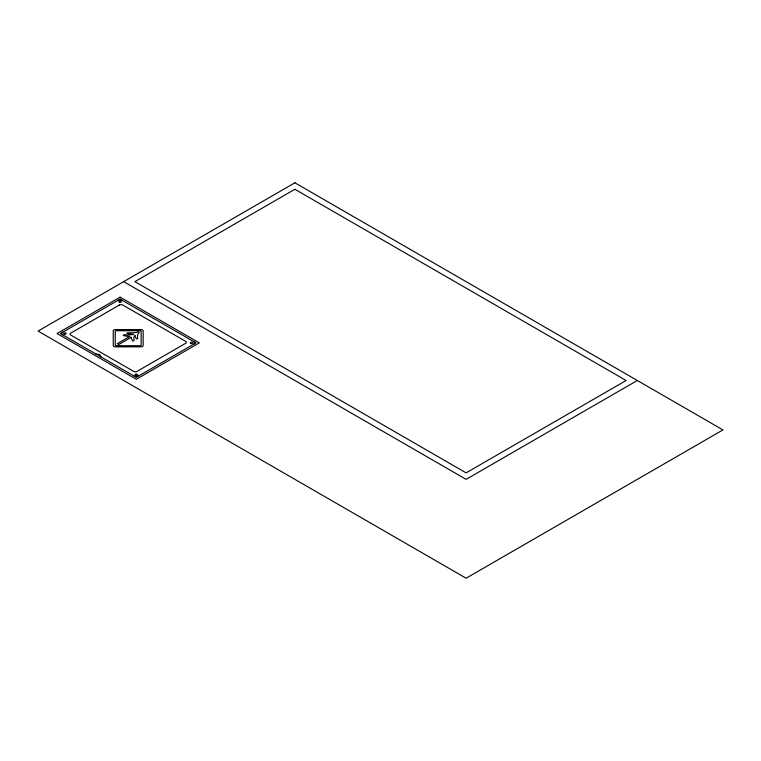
<?xml version="1.0" encoding="UTF-8"?>
<svg xmlns="http://www.w3.org/2000/svg" width="761" height="761" viewBox="0 0 761 761"><rect width="100%" height="100%" fill="white"/><g stroke="black" fill="none" stroke-linecap="round" stroke-linejoin="round"><path stroke-width="1.14" d="M637.337 380.5L466.113 479.354L123.663 281.646M62.706 334.83A3.177 1.836 0 0 1 62.706 332.243M117.869 300.395A3.177 1.836 0 0 1 122.369 300.395M193.713 341.584A3.177 1.836 0 0 1 193.713 344.172M138.55 376.029A3.177 1.836 0 0 1 134.05 376.029M101.099 356.995A2.388 1.379 0 0 1 100.414 355.872A2.521 1.455 0 0 0 97.617 354.255A2.388 1.379 0 0 1 95.667 353.865M294.887 182.792L38.05 331.073L466.113 578.208L722.95 429.927L294.887 182.792M294.887 189.27L134.897 281.646L466.113 472.866L626.103 380.5L294.887 189.27M120.124 297.151L57.094 333.537L136.295 379.273L199.325 342.878L120.124 297.151M120.124 299.092L60.461 333.537L136.295 377.323L195.958 342.878L120.124 299.092M119.391 305.028L70.744 333.118A2.388 1.379 0 0 0 70.744 335.059L133.66 371.387A2.388 1.379 0 0 0 137.028 371.387L185.674 343.297A2.388 1.379 0 0 0 185.674 341.356L122.759 305.028A2.388 1.379 0 0 0 119.391 305.028M124.29 334.821L123.187 335.458A17.18 9.922 0 0 0 129.808 336.419L117.251 343.668L118.754 344.533L131.301 337.285A17.132 9.893 0 0 0 132.975 341.118L134.079 340.481A17.408 10.055 0 0 1 134.954 335.173A16.685 9.636 0 0 0 136.628 339.006L137.731 338.369A16.989 9.807 0 0 1 139.168 332.319L138.416 331.882A16.989 9.807 0 0 1 127.934 332.719L126.83 333.356A17.427 10.064 0 0 0 133.451 334.307A17.75 10.245 0 0 1 124.29 334.821M140.909 329.57L115.51 329.57A2.254 1.303 0 0 0 113.256 330.883L113.256 345.532A2.254 1.303 0 0 0 115.51 346.845L140.909 346.845A2.254 1.303 0 0 0 143.163 345.523L143.163 330.873A2.254 1.303 0 0 0 140.909 329.57M140.176 330.721L116.243 330.721A0.999 0.571 0 0 0 115.253 331.301L115.253 345.114A0.999 0.571 0 0 0 116.243 345.694L140.176 345.694A0.999 0.571 0 0 0 141.166 345.114L141.166 331.301A0.999 0.571 0 0 0 140.176 330.721M190.792 343.449A1.189 0.685 0 0 0 192.657 342.926A1.189 0.685 0 0 0 190.944 342.26A1.189 0.685 0 0 0 190.792 343.449M119.448 302.26A1.189 0.685 0 0 0 121.313 301.736A1.189 0.685 0 0 0 119.601 301.071A1.189 0.685 0 0 0 119.448 302.26M64.285 334.108A1.189 0.685 0 0 0 66.14 333.584A1.189 0.685 0 0 0 64.438 332.918A1.189 0.685 0 0 0 64.285 334.108M135.629 375.297A1.189 0.685 0 0 0 137.484 374.773A1.189 0.685 0 0 0 135.781 374.108A1.189 0.685 0 0 0 135.629 375.297"/></g></svg>
